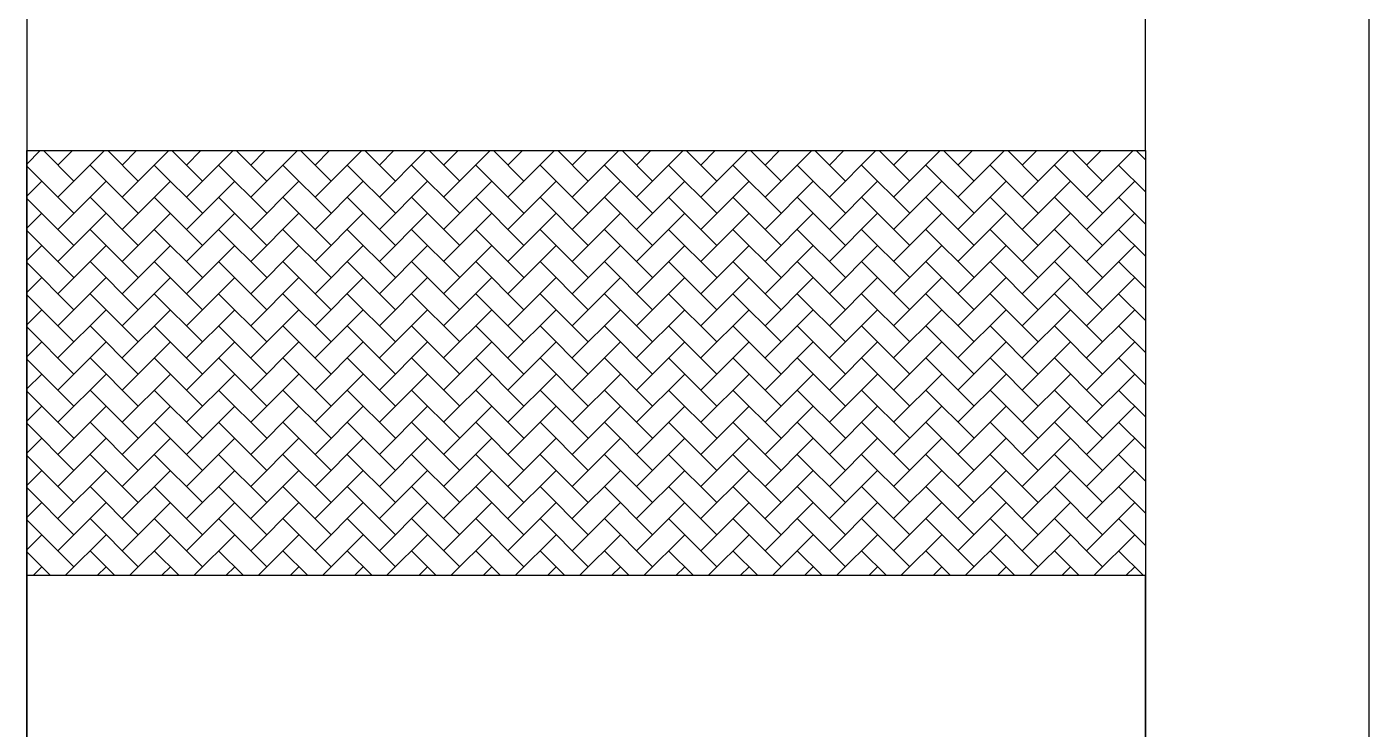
# Model space of a CAD drawing. Header units: millimetres. Extents: x 2508 to 2607, y 837 to 997.
# Drawn here: x 2541.72 to 2547.72, y 957.41 to 960.55 of the extents above; entities that cross this region are included whole.
import ezdxf

# ---------------------------------------------------------------- set-up
doc = ezdxf.new("R2010")
doc.units = ezdxf.units.MM
doc.linetypes.add('DASHED', pattern=[19.049999999999997, 12.7, -6.35])

msp = doc.modelspace()

# ---------------------------------------------------------------- hatches: boundary and pattern name
h = msp.add_hatch()
h.set_pattern_fill('AR-HBONE', color=256, scale=0.001, style=0)
h.set_pattern_definition([(45, (-539.3041302618203, -278.1911256655973), (1.4210854715202e-17, 0.1436840979371065), [0.3048, -0.1016]), (135, (-539.2322882618205, -278.1192836655972), (1.4210854715202e-17, 0.1436840979371065), [0.3048, -0.1016])])
h.paths.add_polyline_path([(2541.718996344034, 959.9995627238637), (2546.718996344035, 959.9995627238637), (2546.718996344035, 958.0995627238641), (2541.718996344034, 958.0995627238641)])

# ---------------------------------------------------------------- linework, layer by layer
for p, q in [((2546.718996344035, 959.9995627238637), (2546.718996344035, 962.4053896591221)), ((2541.718996344034, 961.4995627238619), (2541.718996344034, 943.9995627238619)), ((2547.718996344033, 959.9995627238637), (2547.718996344033, 961.4053896591221)), ((2541.718996344034, 959.9995627238637), (2546.718996344035, 959.999562723864)), ((2546.718996344035, 959.9995627238637), (2546.718996344036, 951.4995627238619)), ((2547.718996344034, 943.9995627238619), (2547.718996344033, 959.9995627238637)), ((2541.718996344028, 950.7184830802026), (2541.718996344028, 958.0995627238641)), ((2546.718996344034, 948.9995627238619), (2546.718996344034, 958.0995627238641))]:
    msp.add_line(p, q)
at = {"linetype": 'DASHED', "ltscale": 0.7}
msp.add_line((2546.718996344034, 958.0995627238641), (2541.718996344034, 958.0995627238641), dxfattribs=at)
at = {"color": 251}
msp.add_line((2546.718996344034, 958.0995627238641), (2543.370384974737, 958.0995627238641), dxfattribs=at)
msp.add_lwpolyline([(2541.718996344034, 959.9995627238637), (2546.718996344035, 959.9995627238637), (2546.718996344035, 958.0995627238641), (2541.718996344034, 958.0995627238641)], close=True)

doc.saveas('drawing.dxf')
